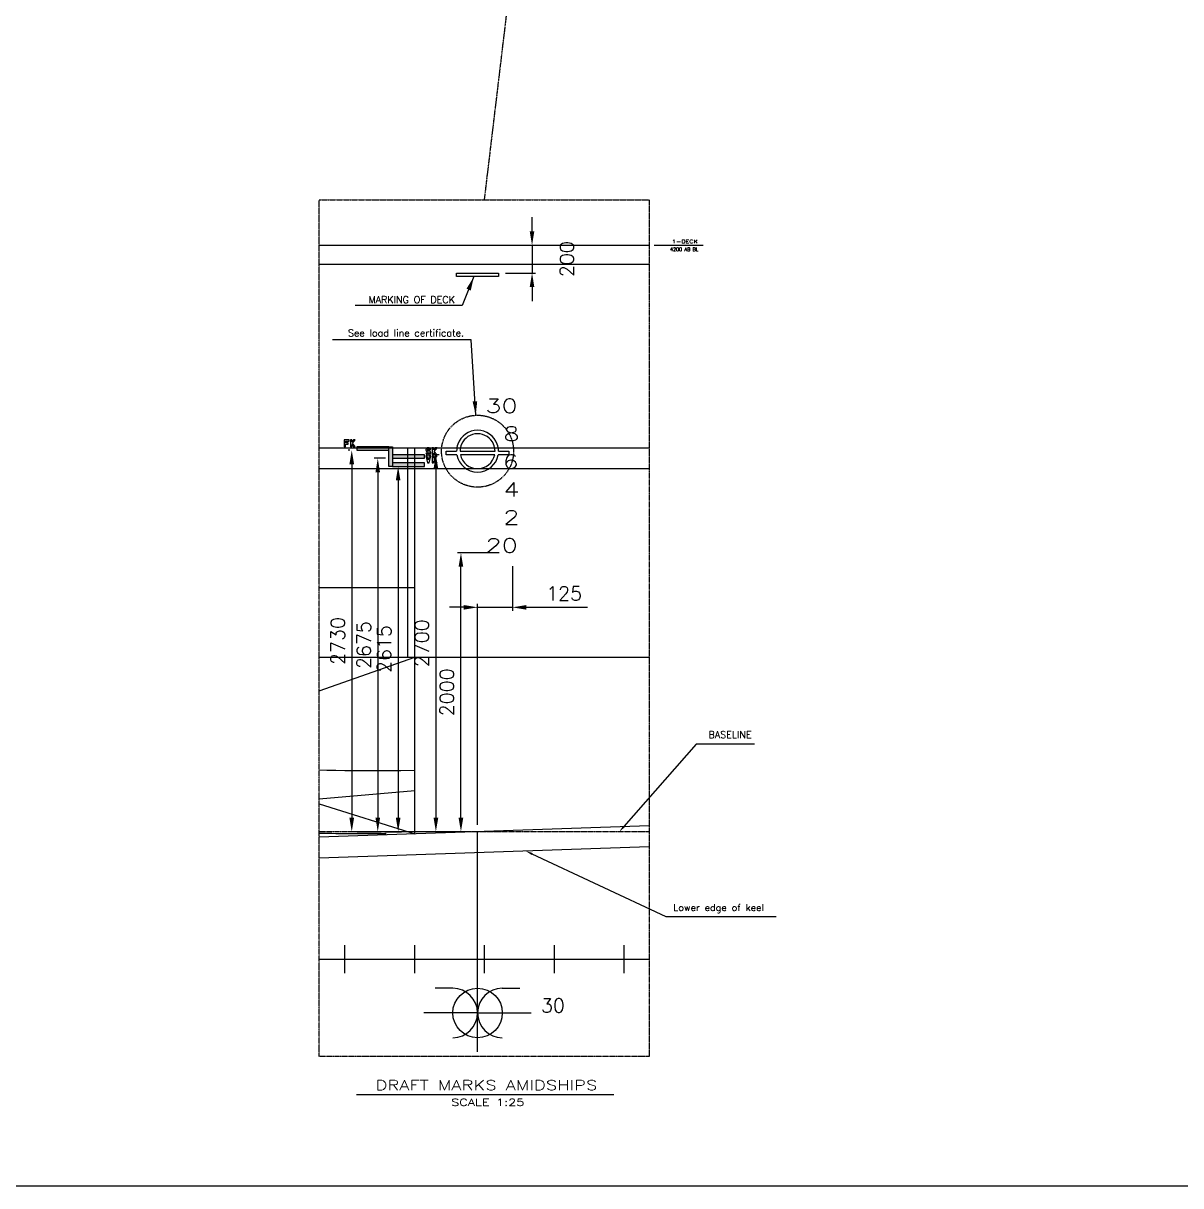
# Model space of a CAD drawing. Extents: x -79364 to 3230, y 28528 to 72157.
# Drawn here: x -62793 to -46222, y 29195 to 45842 of the extents above; entities that cross this region are included whole.
import ezdxf
from ezdxf.enums import TextEntityAlignment as Align

# ---------------------------------------------------------------- set-up
doc = ezdxf.new("R2010")
doc.units = 0
doc.header["$LTSCALE"] = 500
doc.linetypes.add('PHANTOM', pattern=[2.1, 1.25, -0.2, 0.125, -0.2, 0.125, -0.2])
doc.layers.get('0').update_dxf_attribs({"linetype": 'CONTINUOUS'})
doc.layers.get('DEFPOINTS').update_dxf_attribs({"linetype": 'CONTINUOUS'})
doc.layers.add('AM_5', color=1, linetype='CONTINUOUS', lineweight=25)
for name, color, linetype in [('I0CO2', 2, 'CONTINUOUS'), ('S0CO1', 1, 'CONTINUOUS'), ('S0CO2', 2, 'CONTINUOUS'), ('S0CO3', 3, 'CONTINUOUS'), ('S0DIM', 2, 'CONTINUOUS'), ('S0PH1', 1, 'PHANTOM'), ('S0TX2', 2, 'CONTINUOUS'), ('U0CO1', 1, 'CONTINUOUS'), ('XREF', 252, 'CONTINUOUS')]:
    doc.layers.add(name, color=color, linetype=linetype)
doc.styles.add('18', font='romans', dxfattribs={"height": 180})
doc.styles.add('ROMANS', font='romans.shx', dxfattribs={"height": 200})
doc.dimstyles.new('ORGINAL$0', dxfattribs={"dimscale": 50, "dimtxt": 2, "dimasz": 2, "dimexe": 0.5, "dimexo": 1, "dimgap": 1, "dimtad": 1, "dimdec": 0, "dimdsep": 46, "dimtxsty": 'ROMANS', "dimcen": 0, "dimclrd": 1, "dimclre": 1, "dimclrt": 2, "dimadec": 0, "dimazin": 0, "dimtfac": 1, "dimtdec": 0, "dimtmove": 0, "dimatfit": 3, "dimfxl": 1, "dimtvp": 100, "dimtolj": 1, "dimarcsym": 0})
doc.dimstyles.get("Standard").update_dxf_attribs({"dimscale": 100, "dimtxt": 2, "dimasz": 2, "dimexe": 0.5, "dimexo": 1, "dimgap": 1, "dimtad": 1, "dimdsep": 46, "dimtxsty": 'ROMANS', "dimcen": 1.5, "dimclrd": 1, "dimclre": 1, "dimclrt": 2, "dimazin": 2, "dimtfac": 1, "dimtmove": 2, "dimatfit": 3, "dimfxl": 1, "dimtvp": 100, "dimtolj": 1, "dimarcsym": 0})

# ---------------------------------------------------------------- blocks, each defined once
blk = doc.blocks.new('*D54')
at = {"layer": 'DEFPOINTS', "color": 0, "transparency": 16777216}
for p in [(-55789, 38166), (-55789, 37478), (-56289, 34264)]:
    blk.add_point(p, dxfattribs=at)
at = {"layer": 'S0DIM', "color": 1, "lineweight": -2, "transparency": 16777216}
for p, q in [((-55789, 38066), (-55789, 37428)), ((-56489, 37478), (-56689, 37478)), ((-56289, 34364), (-56289, 37528)), ((-56289, 37478), (-55789, 37478)), ((-55589, 37478), (-54713, 37478))]:
    blk.add_line(p, q, dxfattribs=at)
at = {"layer": 'S0DIM', "color": 1, "transparency": 16777216}
for points in [[(-56489, 37511), (-56489, 37444), (-56289, 37478)], [(-55589, 37511), (-55589, 37444), (-55789, 37478)]]:
    blk.add_solid(points, dxfattribs=at)
at = {"layer": 'S0DIM', "color": 2, "transparency": 16777216, "insert": (-55051, 37678), "char_height": 200, "attachment_point": 5, "style": 'ROMANS'}
blk.add_mtext('\\A1;125', dxfattribs=at)
blk = doc.blocks.new('*S8')
at = {"layer": 'AM_5', "color": 1}
for p, q in [((-455432, -45792), (-457505, -48152)), ((-453768, -45792), (-455432, -45792))]:
    blk.add_line(p, q, dxfattribs=at)
at = {"layer": 'AM_5', "color": 1, "lineweight": 35}
blk.add_trace([(-457530, -48130), (-457480, -48174), (-457637, -48302)], dxfattribs=at)
at = {"layer": 'AM_5', "color": 2, "insert": (-455082, -45617), "char_height": 200, "attachment_point": 7, "style": 'ROMANS'}
blk.add_mtext('BASELINE', dxfattribs=at)
blk = doc.blocks.new('*S10')
at = {"layer": 'AM_5', "color": 1}
for p, q in [((-456294, -50738), (-460131, -48940)), ((-453142, -50738), (-456294, -50738))]:
    blk.add_line(p, q, dxfattribs=at)
at = {"layer": 'AM_5', "color": 1, "lineweight": 20}
blk.add_trace([(-460116, -48910), (-460145, -48970), (-460312, -48855)], dxfattribs=at)
at = {"layer": 'AM_5', "color": 2, "insert": (-456094, -50638), "char_height": 200, "attachment_point": 7, "style": 'ROMANS'}
blk.add_mtext('Lower edge of keel', dxfattribs=at)
blk = doc.blocks.new('*D53')
at = {"layer": 'DEFPOINTS', "color": 0, "transparency": 16777216}
for p in [(-55727, 42664), (-55989, 42264), (-55509, 42264)]:
    blk.add_point(p, dxfattribs=at)
at = {"layer": 'S0CO1', "color": 1, "lineweight": -2, "transparency": 16777216}
for p, q in [((-55509, 42864), (-55509, 43064)), ((-55627, 42664), (-55459, 42664)), ((-55509, 42664), (-55509, 42264)), ((-55889, 42264), (-55459, 42264)), ((-55509, 42064), (-55509, 41864))]:
    blk.add_line(p, q, dxfattribs=at)
at = {"layer": 'S0CO1', "color": 1, "transparency": 16777216}
for points in [[(-55543, 42864), (-55476, 42864), (-55509, 42664)], [(-55543, 42064), (-55476, 42064), (-55509, 42264)]]:
    blk.add_solid(points, dxfattribs=at)
at = {"layer": 'S0CO1', "color": 2, "transparency": 16777216, "insert": (-55009, 42464), "char_height": 200, "attachment_point": 5, "rotation": 90, "style": 'ROMANS'}
blk.add_mtext('\\A1;200', dxfattribs=at)
blk = doc.blocks.new('lastelinjebokstav_V')
blk.add_lwpolyline([(39155.3, 44146.1), (39167.8, 44096.1), (39177.8, 44096.1), (39190.3, 44146.1), (39180, 44146.1), (39172.8, 44117.3), (39165.6, 44146.1)], close=True)
blk = doc.blocks.new('lastelinjebokstav_K')
blk.add_lwpolyline([(39200.3, 44146.1), (39200.3, 44096.1), (39210.3, 44096.1), (39210.3, 44111.3), (39222.5, 44096.1), (39235.3, 44096.1), (39215.3, 44121.1), (39235.3, 44146.1), (39222.5, 44146.1), (39210.3, 44130.8), (39210.3, 44146.1), (39200.3, 44146.1)])
blk = doc.blocks.new('lastelinjebokstav_F')
blk.add_lwpolyline([(39245.3, 44146.1), (39245.3, 44096.1), (39255.3, 44096.1), (39255.3, 44114), (39274.3, 44114), (39274.3, 44124), (39255.3, 44124), (39255.3, 44136.1), (39280.3, 44136.1), (39280.3, 44146.1)], close=True)
blk = doc.blocks.new('lastelinjebokstav_S')
for p, q in [((39380.3, 44133.6), (39380.3, 44128.6)), ((39402.8, 44146.1), (39392.8, 44146.1)), ((39400.3, 44116.1), (39392.8, 44116.1)), ((39402.8, 44136.1), (39395.3, 44136.1)), ((39402.8, 44126.1), (39395.3, 44126.1)), ((39415.3, 44134.1), (39405.2, 44134.1)), ((39380.3, 44108.1), (39390.3, 44108.1)), ((39392.8, 44106.1), (39400.3, 44106.1)), ((39392.8, 44096.1), (39402.8, 44096.1)), ((39415.3, 44108.6), (39415.3, 44113.6))]:
    blk.add_line(p, q)
for centre, radius, start, end in [((39392.8, 44133.6), 12.5, 90, 180), ((39392.8, 44128.6), 12.5, 180, 270), ((39395.3, 44131.1), 5, 90, 180), ((39395.3, 44131.1), 5, 180, 270), ((39400.3, 44111.1), 5, 0, 90), ((39402.8, 44133.6), 12.5, 2.29244, 90), ((39402.8, 44133.6), 2.5, 11.53696, 90), ((39402.8, 44113.6), 12.5, 0, 90), ((39392.8, 44108.6), 12.5, 182.29244, 270), ((39392.8, 44108.6), 2.5, 191.53696, 270), ((39400.3, 44111.1), 5, 270, 0), ((39402.8, 44108.6), 12.5, 270, 0)]:
    blk.add_arc(centre, radius, start, end)
blk = doc.blocks.new('lastemerke2')
h = blk.add_hatch(color=256)
h.dxf.hatch_style = 1
h.paths.add_polyline_path([(20626, 66409.4), (20856, 66409.4), (20856, 66434.4), (20626, 66434.4)])
h.paths.add_polyline_path([(20856, 66434.4), (20881, 66434.4), (20881, 66293.4), (20856, 66293.4)])
h.paths.add_polyline_path([(20881, 66351.4), (21111, 66351.4), (21111, 66376.4), (20881, 66376.4)])
h.paths.add_polyline_path([(20881, 66293.4), (21111, 66293.4), (21111, 66318.4), (20881, 66318.4)])
for points in [[(20626, 66409.4), (20856, 66409.4), (20856, 66434.4), (20626, 66434.4)], [(20856, 66434.4), (20881, 66434.4), (20881, 66293.4), (20856, 66293.4)], [(20881, 66351.4), (21111, 66351.4), (21111, 66376.4), (20881, 66376.4)], [(20881, 66293.4), (21111, 66293.4), (21111, 66318.4), (20881, 66318.4)]]:
    blk.add_lwpolyline(points, close=True)
for name, p in [('lastelinjebokstav_F', (-18709.3, 22338.3)), ('lastelinjebokstav_K', (-18619.3, 22338.3)), ('lastelinjebokstav_S', (-18259.3, 22280.3)), ('lastelinjebokstav_K', (-18034.3, 22280.3)), ('lastelinjebokstav_V', (-18034.3, 22222.3)), ('lastelinjebokstav_K', (-18034.3, 22222.3))]:
    blk.add_blockref(name, p)
blk = doc.blocks.new('*D55')
at = {"layer": 'DEFPOINTS', "color": 0, "transparency": 16777216}
for p in [(-56739, 39664), (-56886, 34264), (-56289, 34264)]:
    blk.add_point(p, dxfattribs=at)
at = {"layer": 'S0CO1', "color": 1, "lineweight": -2, "transparency": 16777216}
for p, q in [((-56839, 39664), (-56936, 39664)), ((-56886, 39464), (-56886, 34464)), ((-56389, 34264), (-56936, 34264))]:
    blk.add_line(p, q, dxfattribs=at)
at = {"layer": 'S0CO1', "color": 1, "transparency": 16777216}
for points in [[(-56919, 39464), (-56852, 39464), (-56886, 39664)], [(-56919, 34464), (-56852, 34464), (-56886, 34264)]]:
    blk.add_solid(points, dxfattribs=at)
at = {"layer": 'S0CO1', "color": 2, "transparency": 16777216, "insert": (-57086, 36964), "char_height": 200, "attachment_point": 5, "rotation": 90, "style": 'ROMANS'}
blk.add_mtext('\\A1;{\\Fromans|c204;2700}', dxfattribs=at)
blk = doc.blocks.new('*D56')
at = {"layer": 'DEFPOINTS', "color": 0, "transparency": 16777216}
for p in [(-56527, 38258), (-56000, 38258), (-56289, 34264)]:
    blk.add_point(p, dxfattribs=at)
at = {"layer": 'S0CO1', "color": 1, "lineweight": -2, "transparency": 16777216}
for p, q in [((-56100, 38258), (-56577, 38258)), ((-56527, 34464), (-56527, 38058)), ((-56389, 34264), (-56577, 34264))]:
    blk.add_line(p, q, dxfattribs=at)
at = {"layer": 'S0CO1', "color": 1, "transparency": 16777216}
for points in [[(-56561, 38058), (-56494, 38058), (-56527, 38258)], [(-56561, 34464), (-56494, 34464), (-56527, 34264)]]:
    blk.add_solid(points, dxfattribs=at)
at = {"layer": 'S0CO1', "color": 2, "transparency": 16777216, "insert": (-56727, 36261), "char_height": 200, "attachment_point": 5, "rotation": 90, "style": 'ROMANS'}
blk.add_mtext('\\A1;{\\Fromans|c204;2000}', dxfattribs=at)
blk = doc.blocks.new('*D57')
at = {"layer": 'DEFPOINTS', "color": 0, "transparency": 16777216}
for p in [(-58019, 39728), (-58090, 34264), (-56886, 34264)]:
    blk.add_point(p, dxfattribs=at)
at = {"layer": 'S0CO1', "color": 1, "lineweight": -2, "transparency": 16777216}
for p, q in [((-58119, 39728), (-58140, 39728)), ((-58090, 39528), (-58090, 34464)), ((-56986, 34264), (-58140, 34264))]:
    blk.add_line(p, q, dxfattribs=at)
at = {"layer": 'S0CO1', "color": 1, "transparency": 16777216}
for points in [[(-58124, 39528), (-58057, 39528), (-58090, 39728)], [(-58124, 34464), (-58057, 34464), (-58090, 34264)]]:
    blk.add_solid(points, dxfattribs=at)
at = {"layer": 'S0CO1', "color": 2, "transparency": 16777216, "insert": (-58290, 36996), "char_height": 200, "attachment_point": 5, "rotation": 90, "style": 'ROMANS'}
blk.add_mtext('\\A1;{\\Fromans|c204;2730}', dxfattribs=at)
blk = doc.blocks.new('*D58')
at = {"layer": 'DEFPOINTS', "color": 0, "transparency": 16777216}
for p in [(-57509, 39612), (-58115, 34264), (-57718, 34264)]:
    blk.add_point(p, dxfattribs=at)
at = {"layer": 'S0CO1', "color": 1, "lineweight": -2, "transparency": 16777216}
for p, q in [((-57609, 39612), (-57768, 39612)), ((-57718, 39412), (-57718, 34464)), ((-58015, 34264), (-57668, 34264))]:
    blk.add_line(p, q, dxfattribs=at)
at = {"layer": 'S0CO1', "color": 1, "transparency": 16777216}
for points in [[(-57751, 39412), (-57685, 39412), (-57718, 39612)], [(-57751, 34464), (-57685, 34464), (-57718, 34264)]]:
    blk.add_solid(points, dxfattribs=at)
at = {"layer": 'S0CO1', "color": 2, "transparency": 16777216, "insert": (-57918, 36938), "char_height": 200, "attachment_point": 5, "rotation": 90, "style": 'ROMANS'}
blk.add_mtext('\\A1;{\\Fromans|c204;2675}', dxfattribs=at)
blk = doc.blocks.new('*D59')
at = {"layer": 'DEFPOINTS', "color": 0, "transparency": 16777216}
for p in [(-57559, 39496), (-57718, 34264), (-57426, 34264)]:
    blk.add_point(p, dxfattribs=at)
at = {"layer": 'S0CO1', "color": 1, "lineweight": -2, "transparency": 16777216}
for p, q in [((-57459, 39496), (-57376, 39496)), ((-57426, 39296), (-57426, 34464)), ((-57618, 34264), (-57376, 34264))]:
    blk.add_line(p, q, dxfattribs=at)
at = {"layer": 'S0CO1', "color": 1, "transparency": 16777216}
for points in [[(-57459, 39296), (-57393, 39296), (-57426, 39496)], [(-57459, 34464), (-57393, 34464), (-57426, 34264)]]:
    blk.add_solid(points, dxfattribs=at)
at = {"layer": 'S0CO1', "color": 2, "transparency": 16777216, "insert": (-57626, 36880), "char_height": 200, "attachment_point": 5, "rotation": 90, "style": 'ROMANS'}
blk.add_mtext('\\A1;{\\Fromans|c204;2615}', dxfattribs=at)

msp = doc.modelspace()

# ---------------------------------------------------------------- linework, layer by layer
at = {"layer": 'S0CO1', "color": 0}
for p, q in [((-58556.345, 39763.773), (-53832.755, 39763.773)), ((-58556.345, 39463.773), (-53832.755, 39463.773))]:
    msp.add_line(p, q, dxfattribs=at)
at = {"layer": 'S0CO1', "color": 6}
msp.add_line((-78365.318, 29194.713), (2296.963, 29194.713), dxfattribs=at)
at = {"layer": 'S0CO2', "color": 0}
for p, q in [((-56739.269, 39663.773), (-56739.269, 39713.773)), ((-56739.269, 39713.773), (-56589.269, 39713.773)), ((-56585.073, 39663.773), (-56739.269, 39663.773)), ((-56539.269, 39713.773), (-56289.269, 39713.773)), ((-56044.32, 39663.773), (-56534.218, 39663.773)), ((-56289.269, 39713.773), (-56039.269, 39713.773)), ((-55839.269, 39663.773), (-55993.465, 39663.773)), ((-55989.269, 39713.773), (-55839.269, 39713.773)), ((-55839.269, 39713.773), (-55839.269, 39663.773))]:
    msp.add_line(p, q, dxfattribs=at)
msp.add_lwpolyline([(-56589.269, 42263.773), (-55989.269, 42263.773), (-55989.269, 42213.773), (-56589.269, 42213.773)], close=True, dxfattribs=at)
for radius, start, end in [(300, 19.4712206, 160.5287794), (250, 23.5781785, 156.4218215), (300, 160.1231259, 180), (250, 155.9207403, 180), (250, 0, 24.0792597), (300, 0, 19.8768741), (300, 189.5940682, 350.4059318), (250, 191.536959, 348.463041)]:
    msp.add_arc((-56289.269, 39713.773), radius, start, end, dxfattribs=at)
at = {"layer": 'S0PH1', "color": 0, "ltscale": 0.02}
for p, q in [((-55836.075, 46312.67), (-56194.55, 43315.167)), ((-53832.755, 34263.773), (-58556.345, 34263.773))]:
    msp.add_line(p, q, dxfattribs=at)
msp.add_lwpolyline([(-58556.345, 43315.167), (-53832.755, 43315.167), (-53832.755, 31047.184), (-58556.345, 31047.184)], close=True, dxfattribs=at)
msp.add_circle((-56289.269, 39713.773), 515.354, dxfattribs=at)
at = {"layer": 'S0TX2', "color": 0}
msp.add_line((-54339.732, 30495.454), (-58022.007, 30495.454), dxfattribs=at)
at = {"layer": 'U0CO1', "color": 0}
msp.add_line((-53760.839, 42663.773), (-53060.864, 42663.773), dxfattribs=at)
at = {"layer": 'XREF', "color": 0}
for p, q in [((-58556.345, 42663.773), (-53832.755, 42663.773)), ((-58556.345, 42393.773), (-53832.755, 42393.773)), ((-57289.269, 36763.773), (-57289.269, 39755.338)), ((-57189.269, 36763.773), (-57189.269, 39755.338)), ((-58556.345, 37763.773), (-57189.269, 37763.773)), ((-58556.345, 36763.773), (-53832.755, 36763.773)), ((-58556.345, 36283.937), (-57189.269, 36763.773)), ((-57189.269, 34232.632), (-57189.269, 36763.773)), ((-58556.345, 34734.866), (-57187.277, 34853.666)), ((-58556.345, 34665.165), (-57189.269, 34232.632)), ((-53832.755, 34348.774), (-58556.345, 34185.328)), ((-56289.269, 31111.367), (-56289.269, 34263.773)), ((-53832.755, 34048.594), (-58556.345, 33885.148)), ((-58189.269, 32238.839), (-58189.269, 32638.839)), ((-57189.269, 32238.839), (-57189.269, 32638.839)), ((-56189.269, 32238.839), (-56189.269, 32638.839)), ((-55189.269, 32238.839), (-55189.269, 32638.839)), ((-54189.269, 32238.839), (-54189.269, 32638.839)), ((-58556.345, 32438.839), (-53832.755, 32438.839)), ((-56643.639, 32023.996), (-56895.901, 32023.996)), ((-55934.898, 32023.996), (-55682.637, 32023.996)), ((-56289.269, 31669.626), (-57056.052, 31669.626)), ((-56289.269, 31669.626), (-55522.486, 31669.626))]:
    msp.add_line(p, q, dxfattribs=at)
at = {"layer": 'XREF', "color": 0, "flags": 128}
msp.add_lwpolyline([(-58556.345, 35149.366), (-58448.89, 35147.113), (-58318.824, 35145.052), (-58189.269, 35143.464), (-57989.269, 35141.913), (-57889.269, 35141.536), (-57789.269, 35141.36), (-57689.269, 35141.359), (-57589.269, 35141.575), (-57489.269, 35142.078), (-57389.269, 35142.834), (-57189.269, 35145.027)], dxfattribs=at)
msp.add_lwpolyline([(-58556.345, 34244.559, 0.005516974), (-57598.722, 34238.224)], format="xyb", dxfattribs=at)
at = {"layer": 'XREF', "color": 0}
msp.add_circle((-56289.269, 31669.626), 354.371, dxfattribs=at)
for centre, start, end in [((-56643.639, 31669.626), 270, 90), ((-55934.898, 31669.626), 90, 270)]:
    msp.add_arc(centre, 354.371, start, end, dxfattribs=at)

# ---------------------------------------------------------------- block references
at = {"layer": 'AM_5', "color": 0, "xscale": 0.5, "yscale": 0.5, "zscale": 0.5}
for name in ['*S8', '*S10']:
    msp.add_blockref(name, (174558.296, 58415.017), dxfattribs=at)
at = {"layer": 'S0CO2', "color": 0, "xscale": 2, "yscale": 2, "zscale": 2}
msp.add_blockref('lastemerke2', (-99271.266, -93090.961), dxfattribs=at)

# ---------------------------------------------------------------- texts
at = {"layer": 'AM_5', "color": 0, "char_height": 100, "attachment_point": 9, "style": 'ROMANS'}
for s, insert in [('MARKING OF DECK', (-56612.265, 41834.189)), ('See load line certificate.', (-56481.626, 41358.725))]:
    msp.add_mtext(s, dxfattribs=dict(at, insert=insert))
at = {"layer": 'I0CO2', "color": 0, "style": '18'}
msp.add_text('4200 AB BL', height=50, dxfattribs=at).set_placement((-53533.122, 42579.338))
at = {"layer": 'S0CO1', "color": 0, "style": 'ROMANS'}
msp.add_text('30', height=200, dxfattribs=at).set_placement((-55381.621, 31676.197))
at = {"layer": 'S0CO3', "color": 0, "style": 'ROMANS', "width": 1.35}
for s, p in [('30', (-56177.893, 40263.773)), ('8', (-55919.515, 39863.773)), ('6', (-55930.132, 39463.773)), ('4', (-55919.866, 39063.773)), ('2', (-55919.866, 38663.773)), ('20', (-56175.699, 38263.773))]:
    msp.add_text(s, height=200, dxfattribs=at).set_placement(p)
at = {"layer": 'S0DIM', "color": 0, "style": 'ROMANS', "width": 1.35}
msp.add_text('SCALE 1:25', height=100, dxfattribs=at).set_placement((-56666.649, 30340.649))
at = {"layer": 'S0TX2', "color": 0, "style": 'ROMANS', "width": 1.35}
msp.add_text('1-DECK', height=50, dxfattribs=at).set_placement((-53506.73, 42692.659))
msp.add_text('DRAFT MARKS AMIDSHIPS', height=140, dxfattribs=at).set_placement((-56162.064, 30635.166), align=Align.MIDDLE)

# ---------------------------------------------------------------- dimensions: what is measured, and where the dimension line sits
at = {"layer": 'S0CO1', "color": 0}
for base, p1, p2, text, picture, middle in [((-55509.436, 42263.773), (-55726.839, 42663.773), (-55989.269, 42263.773), '200', '*D53', (-55009.436, 42463.773)), ((-58090.267, 34263.773), (-58019.269, 39727.773), (-56885.78, 34263.773), '{\\Fromans|c204;2730}', '*D57', (-58290.267, 36995.773)), ((-56885.78, 34263.773), (-56739.269, 39663.773), (-56289.269, 34263.773), '{\\Fromans|c204;2700}', '*D55', (-57085.78, 36963.773)), ((-57717.998, 34263.773), (-57509.269, 39611.773), (-58115.267, 34263.773), '{\\Fromans|c204;2675}', '*D58', (-57917.998, 36937.773)), ((-57426.019, 34263.773), (-57559.269, 39495.773), (-57717.998, 34263.773), '{\\Fromans|c204;2615}', '*D59', (-57626.019, 36879.773)), ((-56527.423, 38257.701), (-56289.269, 34263.773), (-55999.783, 38257.701), '{\\Fromans|c204;2000}', '*D56', (-56727.423, 36260.737))]:
    dim = msp.add_linear_dim(base=base, p1=p1, p2=p2, angle=90, text=text, dimstyle='STANDARD', dxfattribs=at)
    dim.commit()
    dim.dimension.update_dxf_attribs({"geometry": picture, "text_midpoint": middle})
at = {"layer": 'S0DIM', "color": 0}
dim = msp.add_linear_dim(base=(-55789.269, 37477.734), p1=(-56289.269, 34263.773), p2=(-55789.269, 38165.74), dimstyle='ORGINAL$0', override={"dimscale": 100, "dimlfac": 0.25}, dxfattribs=at)
dim.commit()
dim.dimension.update_dxf_attribs({"geometry": '*D54', "text_midpoint": (-55051.174, 37677.734)})

# ---------------------------------------------------------------- leaders
at = {"layer": 'S0CO1', "color": 0}
for points in [[(-56341.922, 42213.773), (-56508.459, 41799.406), (-58042.424, 41799.406)], [(-56314.777, 40228.496), (-56381.626, 41308.725), (-58367.341, 41308.725)]]:
    msp.add_leader(points, dimstyle='STANDARD', override={"dimgap": 1, "dimtad": 0}, dxfattribs=at)

doc.saveas('drawing.dxf')
